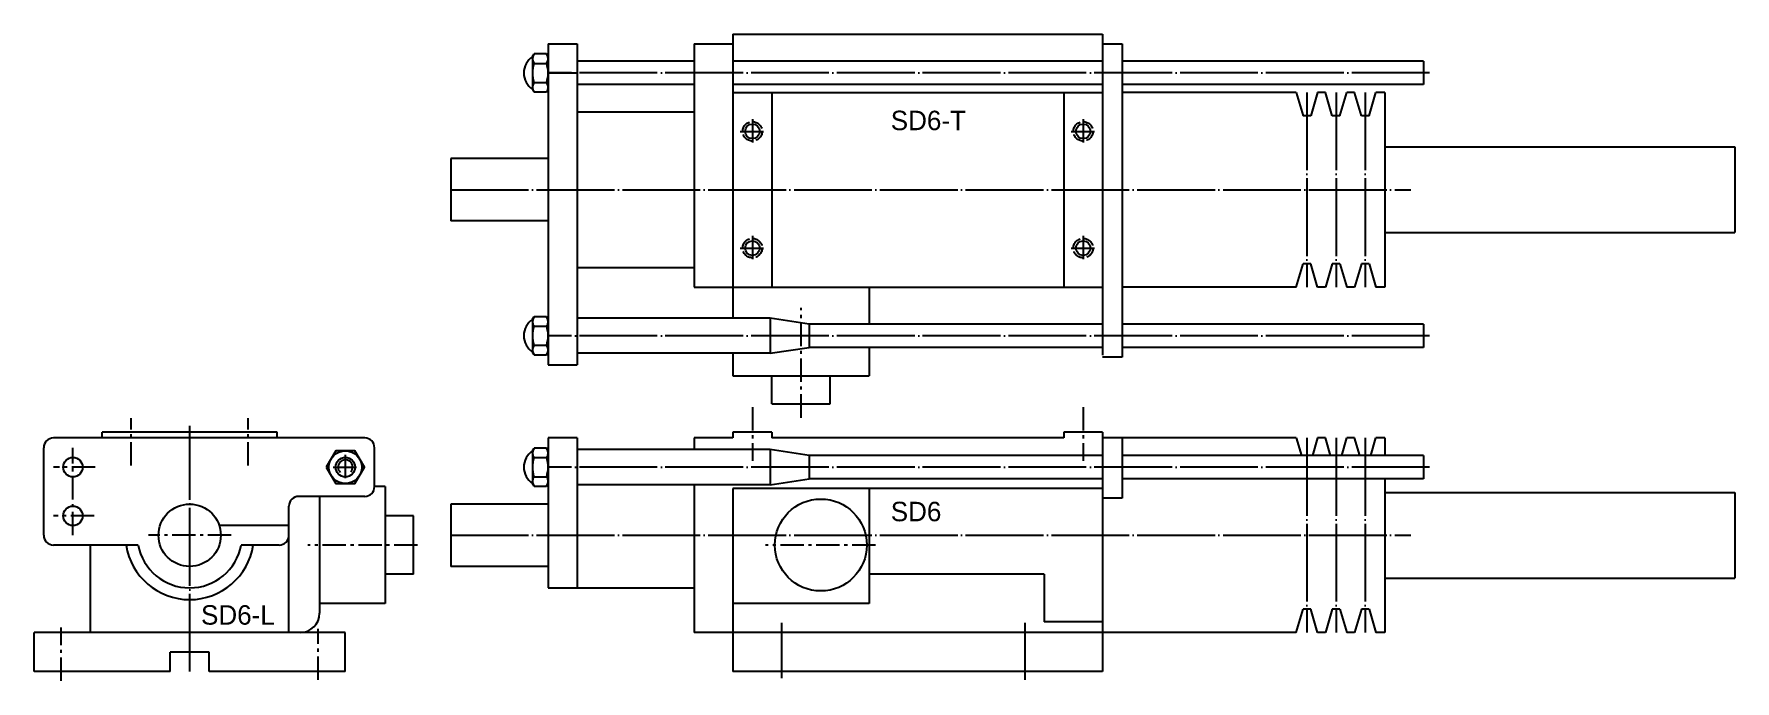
# Model space of a CAD drawing. Extents: x 782 to 1656, y 327 to 659.
import ezdxf

# ---------------------------------------------------------------- set-up
doc = ezdxf.new("R2010")
doc.units = 0
doc.header["$LTSCALE"] = 2
doc.header["$MEASUREMENT"] = 0
for name, pattern in [('CENTER', [22, 20, -1, 0, -1]), ('DASHED', [4, 3, -1]), ('SCENTER', [9.2, 6, -1.2, 0.8, -1.2])]:
    doc.linetypes.add(name, pattern=pattern)
for name, color, linetype in [('CEN', 8, 'CENTER'), ('CON', 2, 'CONTINUOUS'), ('DAS', 253, 'DASHED'), ('SCEN', 8, 'SCENTER'), ('UTI', 7, 'CONTINUOUS')]:
    doc.layers.add(name, color=color, linetype=linetype)

# ---------------------------------------------------------------- blocks, each defined once
blk = doc.blocks.new('M10T')
at = {"layer": 'CON'}
blk.add_lwpolyline([(-9.78, 0), (-4.89, -8.47), (4.89, -8.47), (9.78, 0), (4.89, 8.47), (-4.89, 8.47)], close=True, dxfattribs=at)
for radius in [8.45, 5]:
    blk.add_circle((0, 0), radius, dxfattribs=at)
at = {"layer": 'SCEN'}
for p, q in [((-6.25, 0), (6.37, 0)), ((0, 6.27), (0, -6.74))]:
    blk.add_line(p, q, dxfattribs=at)
at = {"layer": 'UTI'}
blk.add_arc((0, 0), 3.75, 320.63013, 226.26687, dxfattribs=at)
blk = doc.blocks.new('DI00039A')
at = {"layer": 'CON'}
blk.add_circle((0, 0), 3.75, dxfattribs=at)
at = {"layer": 'DAS'}
blk.add_circle((0, 0), 5, dxfattribs=at)
at = {"layer": 'SCEN'}
for p, q in [((-6.25, 0), (6.37, 0)), ((0, 6.27), (0, -6.74))]:
    blk.add_line(p, q, dxfattribs=at)

msp = doc.modelspace()

# ---------------------------------------------------------------- linework, layer by layer
at = {"layer": 'CEN'}
for p, q in [((1498.81, 639.09), (1045.81, 639.09)), ((1435.81, 629.09), (1435.81, 529.09)), ((1450.81, 629.09), (1450.81, 529.09)), ((1465.81, 629.09), (1465.81, 529.09)), ((995.81, 579.09), (1489.21, 579.09)), ((1498.81, 504.09), (1045.81, 504.09)), ((861.6, 331.55), (861.6, 457.74)), ((1435.81, 451.55), (1435.81, 351.55)), ((1450.81, 451.55), (1450.81, 351.55)), ((1465.81, 451.55), (1465.81, 351.55)), ((1498.81, 436.55), (1045.81, 436.55)), ((995.81, 401.55), (1489.21, 401.55))]:
    msp.add_line(p, q, dxfattribs=at)
at = {"layer": 'CON'}
for p, q in [((1140.81, 659.09), (1330.81, 659.09)), ((1140.81, 659.09), (1140.81, 529.09)), ((1330.81, 659.09), (1330.81, 494.09)), ((1037.81, 647.52), (1038.6, 648.89)), ((1037.81, 647.52), (1037.81, 630.62)), ((1045.03, 648.87), (1038.59, 648.87)), ((1045.81, 647.52), (1045.03, 648.87)), ((1045.81, 654.09), (1060.81, 654.09)), ((1045.81, 654.09), (1045.81, 489.09)), ((1045.81, 647.52), (1045.81, 630.62)), ((1060.81, 654.09), (1060.81, 489.09)), ((1120.81, 654.09), (1140.81, 654.09)), ((1120.81, 654.09), (1120.81, 529.09)), ((1330.81, 654.09), (1340.81, 654.09)), ((1340.81, 654.09), (1340.81, 493.09)), ((1038.53, 643.98), (1045.09, 643.98)), ((1038.53, 643.98), (1045.09, 643.98)), ((1045.81, 639.09), (1060.81, 639.09)), ((1120.81, 645.09), (1060.81, 645.09)), ((1330.81, 645.09), (1140.81, 645.09)), ((1495.81, 645.09), (1340.81, 645.09)), ((1495.81, 645.09), (1495.81, 633.09)), ((1038.57, 629.31), (1037.81, 630.62)), ((1038.53, 634.2), (1045.09, 634.2)), ((1045.05, 629.31), (1045.81, 630.62)), ((1120.81, 633.09), (1060.81, 633.09)), ((1330.81, 633.09), (1140.81, 633.09)), ((1495.81, 633.09), (1340.81, 633.09)), ((1038.59, 629.31), (1045.05, 629.31)), ((1140.81, 629.09), (1330.81, 629.09)), ((1160.81, 629.09), (1160.81, 529.09)), ((1310.81, 629.09), (1310.81, 529.09)), ((1430.31, 629.09), (1340.81, 629.09)), ((1430.31, 629.09), (1433.81, 617.09)), ((1441.31, 629.09), (1437.81, 617.09)), ((1445.31, 629.09), (1441.31, 629.09)), ((1445.31, 629.09), (1441.31, 629.09)), ((1448.81, 617.09), (1445.31, 629.09)), ((1452.81, 617.09), (1456.31, 629.09)), ((1460.31, 629.09), (1456.31, 629.09)), ((1460.31, 629.09), (1456.31, 629.09)), ((1463.81, 617.09), (1460.31, 629.09)), ((1467.81, 617.09), (1471.31, 629.09)), ((1475.81, 629.09), (1471.31, 629.09)), ((1475.81, 629.09), (1475.81, 529.09)), ((1060.81, 619.09), (1120.81, 619.09)), ((1437.81, 617.09), (1433.81, 617.09)), ((1452.81, 617.09), (1448.81, 617.09)), ((1467.81, 617.09), (1463.81, 617.09)), ((995.81, 595.09), (995.81, 563.09)), ((1045.81, 595.09), (995.81, 595.09)), ((1475.81, 601.09), (1655.81, 601.09)), ((1655.81, 601.09), (1655.81, 557.09)), ((1045.81, 563.09), (995.81, 563.09)), ((1475.81, 557.09), (1655.81, 557.09)), ((1060.81, 539.09), (1120.81, 539.09)), ((1430.31, 529.09), (1433.81, 541.09)), ((1437.81, 541.09), (1433.81, 541.09)), ((1441.31, 529.09), (1437.81, 541.09)), ((1448.81, 541.09), (1445.31, 529.09)), ((1452.81, 541.09), (1448.81, 541.09)), ((1452.81, 541.09), (1456.31, 529.09)), ((1463.81, 541.09), (1460.31, 529.09)), ((1467.81, 541.09), (1463.81, 541.09)), ((1467.81, 541.09), (1471.31, 529.09)), ((1120.81, 529.09), (1330.81, 529.09)), ((1140.81, 529.09), (1140.81, 513.09)), ((1210.81, 529.09), (1210.81, 510.09)), ((1430.31, 529.09), (1340.81, 529.09)), ((1445.31, 529.09), (1441.31, 529.09)), ((1445.31, 529.09), (1441.31, 529.09)), ((1460.31, 529.09), (1456.31, 529.09)), ((1460.31, 529.09), (1456.31, 529.09)), ((1475.81, 529.09), (1471.31, 529.09)), ((1037.81, 512.52), (1038.6, 513.89)), ((1037.81, 512.52), (1037.81, 495.62)), ((1038.53, 508.98), (1045.09, 508.98)), ((1038.53, 508.98), (1045.09, 508.98)), ((1045.03, 513.87), (1038.59, 513.87)), ((1045.81, 512.52), (1045.03, 513.87)), ((1045.81, 512.52), (1045.81, 495.62)), ((1159.96, 513.09), (1060.81, 513.09)), ((1180, 510.09), (1159.96, 513.09)), ((1159.96, 513.09), (1159.96, 495.09)), ((1180, 510.09), (1180, 498.09)), ((1330.81, 510.09), (1180, 510.09)), ((1495.81, 510.09), (1340.81, 510.09)), ((1495.81, 510.09), (1495.81, 498.09)), ((1038.53, 499.2), (1045.09, 499.2)), ((1038.57, 494.31), (1037.81, 495.62)), ((1038.59, 494.31), (1045.05, 494.31)), ((1045.05, 494.31), (1045.81, 495.62)), ((1159.96, 495.09), (1060.81, 495.09)), ((1140.81, 495.09), (1140.81, 483.55)), ((1159.96, 495.09), (1180, 498.09)), ((1330.81, 498.09), (1180, 498.09)), ((1210.81, 498.09), (1210.81, 483.55)), ((1340.81, 493.09), (1330.81, 493.09)), ((1495.81, 498.09), (1340.81, 498.09)), ((1045.81, 489.09), (1060.81, 489.09)), ((1140.81, 483.55), (1210.81, 483.55)), ((1160.81, 469.09), (1160.81, 483.55)), ((1190.81, 469.09), (1190.81, 483.55)), ((1160.81, 469.09), (1190.81, 469.09)), ((786.6, 401.55), (786.6, 446.55)), ((951.6, 451.55), (791.6, 451.55)), ((816.6, 451.55), (816.6, 454.55)), ((906.6, 454.55), (816.6, 454.55)), ((906.6, 451.55), (906.6, 454.55)), ((956.6, 426.55), (956.6, 446.55)), ((1037.81, 444.99), (1038.6, 446.35)), ((1045.03, 446.33), (1038.59, 446.33)), ((1045.81, 444.99), (1045.03, 446.33)), ((1060.81, 451.55), (1045.81, 451.55)), ((1045.81, 451.55), (1045.81, 374.55)), ((1060.81, 451.55), (1060.81, 374.55)), ((1140.81, 451.55), (1120.81, 451.55)), ((1120.81, 451.55), (1120.81, 445.55)), ((1160.81, 454.55), (1140.81, 454.55)), ((1140.81, 454.55), (1140.81, 451.55)), ((1160.81, 454.55), (1160.81, 451.55)), ((1310.81, 451.55), (1160.81, 451.55)), ((1310.81, 454.55), (1310.81, 451.55)), ((1330.81, 454.55), (1310.81, 454.55)), ((1330.81, 454.55), (1330.81, 451.55)), ((1430.31, 451.55), (1330.81, 451.55)), ((1330.81, 451.55), (1330.81, 331.55)), ((1340.81, 451.55), (1340.81, 420.55)), ((1430.31, 451.55), (1432.94, 442.55)), ((1441.31, 451.55), (1438.69, 442.55)), ((1445.31, 451.55), (1441.31, 451.55)), ((1447.94, 442.55), (1445.31, 451.55)), ((1453.69, 442.55), (1456.31, 451.55)), ((1460.31, 451.55), (1456.31, 451.55)), ((1462.94, 442.55), (1460.31, 451.55)), ((1468.69, 442.55), (1471.31, 451.55)), ((1475.81, 451.55), (1471.31, 451.55)), ((1475.81, 451.55), (1475.81, 442.55)), ((1037.81, 444.99), (1037.81, 428.09)), ((1038.53, 441.44), (1045.09, 441.44)), ((1038.53, 441.44), (1045.09, 441.44)), ((1045.81, 444.99), (1045.81, 428.09)), ((1159.96, 445.55), (1060.81, 445.55)), ((1159.96, 445.55), (1159.96, 427.55)), ((1180, 442.55), (1159.96, 445.55)), ((1330.81, 442.55), (1180, 442.55)), ((1180, 442.55), (1180, 430.55)), ((1495.81, 442.55), (1340.81, 442.55)), ((1495.81, 442.55), (1495.81, 430.55)), ((1038.53, 431.66), (1045.09, 431.66)), ((1159.96, 427.55), (1180, 430.55)), ((1330.81, 430.55), (1180, 430.55)), ((1495.81, 430.55), (1340.81, 430.55)), ((1475.81, 430.55), (1475.81, 351.55)), ((951.6, 421.55), (917.6, 421.55)), ((928.36, 421.55), (928.36, 361.55)), ((962.14, 426.55), (956.6, 426.55)), ((962.14, 426.55), (962.14, 366.55)), ((1038.57, 426.77), (1037.81, 428.09)), ((1038.59, 426.77), (1045.05, 426.77)), ((1045.05, 426.77), (1045.81, 428.09)), ((1159.96, 427.55), (1060.81, 427.55)), ((1120.81, 427.55), (1120.81, 351.55)), ((1210.81, 425.55), (1140.81, 425.55)), ((1330.81, 425.55), (1140.81, 425.55)), ((1140.81, 425.55), (1140.81, 331.55)), ((1210.81, 425.55), (1210.81, 366.55)), ((1340.81, 420.55), (1330.81, 420.55)), ((1475.81, 423.55), (1655.81, 423.55)), ((1655.81, 423.55), (1655.81, 379.55)), ((912.6, 351.55), (912.6, 416.55)), ((976.6, 411.55), (962.14, 411.55)), ((976.6, 381.55), (976.6, 411.55)), ((1045.81, 417.55), (995.81, 417.55)), ((995.81, 417.55), (995.81, 385.55)), ((912.6, 406.55), (876.8, 406.55)), ((835.07, 396.55), (791.6, 396.55)), ((810.6, 351.55), (810.6, 396.55)), ((907.6, 396.55), (888.13, 396.55)), ((1045.81, 385.55), (995.81, 385.55)), ((976.6, 381.55), (962.14, 381.55)), ((1300.81, 381.52), (1210.81, 381.52)), ((1300.81, 381.52), (1300.81, 357.09)), ((1475.81, 379.55), (1655.81, 379.55)), ((1045.81, 374.55), (1120.81, 374.55)), ((962.14, 366.55), (928.36, 366.55)), ((1210.81, 366.55), (1140.81, 366.55)), ((1430.31, 351.55), (1433.81, 363.55)), ((1437.81, 363.55), (1433.81, 363.55)), ((1441.31, 351.55), (1437.81, 363.55)), ((1448.81, 363.55), (1445.31, 351.55)), ((1452.81, 363.55), (1448.81, 363.55)), ((1452.81, 363.55), (1456.31, 351.55)), ((1463.81, 363.55), (1460.31, 351.55)), ((1467.81, 363.55), (1463.81, 363.55)), ((1467.81, 363.55), (1471.31, 351.55)), ((941.6, 351.55), (781.6, 351.55)), ((781.6, 331.55), (781.6, 351.55)), ((941.6, 331.55), (941.6, 351.55)), ((1430.31, 351.55), (1120.81, 351.55)), ((1165.81, 356.57), (1165.81, 328.09)), ((1290.81, 356.57), (1290.81, 327.3)), ((1330.81, 357.09), (1300.81, 357.09)), ((1445.31, 351.55), (1441.31, 351.55)), ((1445.31, 351.55), (1441.31, 351.55)), ((1460.31, 351.55), (1456.31, 351.55)), ((1460.31, 351.55), (1456.31, 351.55)), ((1475.81, 351.55), (1471.31, 351.55)), ((871.6, 341.55), (851.6, 341.55)), ((851.6, 331.55), (851.6, 341.55)), ((871.6, 331.55), (871.6, 341.55)), ((851.6, 331.55), (781.6, 331.55)), ((941.6, 331.55), (871.6, 331.55)), ((1330.81, 331.55), (1140.81, 331.55))]:
    msp.add_line(p, q, dxfattribs=at)
for centre, radius in [((801.6, 436.55), 5), ((1185.98, 396.55), 23.62), ((801.6, 411.55), 5), ((861.6, 401.55), 16)]:
    msp.add_circle(centre, radius, dxfattribs=at)
for centre, radius, start, end in [((1043.3, 639.09), 9.98, 123.38313, 236.61687), ((1042.05, 646.42), 4.23, 148.83076, 215.26439), ((1041.58, 646.42), 4.23, 324.73561, 31.16924), ((1054.75, 639.09), 16.94, 163.22135, 196.77865), ((1028.87, 639.09), 16.94, 343.22135, 16.77865), ((1042.05, 631.75), 4.23, 144.73561, 215.26439), ((1041.58, 631.75), 4.23, 324.73561, 35.26439), ((1043.3, 504.09), 9.98, 123.38313, 236.61687), ((1042.05, 511.42), 4.23, 148.83076, 215.26439), ((1054.75, 504.09), 16.94, 163.22135, 196.77865), ((1041.58, 511.42), 4.23, 324.73561, 31.16924), ((1028.87, 504.09), 16.94, 343.22135, 16.77865), ((1042.05, 496.75), 4.23, 144.73561, 215.26439), ((1041.58, 496.75), 4.23, 324.73561, 35.26439), ((791.6, 446.55), 5, 90, 180), ((951.6, 446.55), 5, 0, 90), ((1042.05, 443.89), 4.23, 148.83076, 215.26439), ((1041.58, 443.89), 4.23, 324.73561, 31.16924), ((1043.3, 436.55), 9.98, 123.38313, 236.61687), ((1054.75, 436.55), 16.94, 163.22135, 196.77865), ((1028.87, 436.55), 16.94, 343.22135, 16.77865), ((1042.05, 429.22), 4.23, 144.73561, 215.26439), ((1041.58, 429.22), 4.23, 324.73561, 35.26439), ((917.6, 416.55), 5, 90, 180), ((951.6, 426.55), 5, 270, 0), ((791.6, 401.55), 5, 180, 270), ((861.6, 401.55), 33.06, 188.69773, 351.30227), ((861.6, 401.55), 27, 190.67195, 349.32805), ((907.6, 401.55), 5, 270, 0), ((918.36, 361.55), 10, 270, 360)]:
    msp.add_arc(centre, radius, start, end, dxfattribs=at)
at = {"layer": 'SCEN'}
for p, q in [((1175.81, 461.97), (1175.81, 518.38)), ((1150.81, 467.36), (1150.81, 439.84)), ((1320.81, 467.36), (1320.81, 439.84)), ((831.6, 437.43), (831.6, 461.67)), ((891.6, 437.43), (891.6, 461.67)), ((801.6, 401.55), (801.6, 446.55)), ((813.06, 436.55), (791.6, 436.55)), ((812.47, 411.55), (791.6, 411.55)), ((883, 401.55), (840.41, 401.55)), ((978.72, 396.55), (922.31, 396.55)), ((1214.04, 396.55), (1157.63, 396.55)), ((795.6, 326.7), (795.6, 354.22)), ((927.6, 327.35), (927.6, 353.56))]:
    msp.add_line(p, q, dxfattribs=at)

# ---------------------------------------------------------------- block references
at = {"layer": 'UTI'}
for name, p in [('DI00039A', (1150.81, 609.09)), ('DI00039A', (1320.81, 609.09)), ('DI00039A', (1150.81, 549.09)), ('DI00039A', (1320.81, 549.09)), ('M10T', (941.6, 436.55))]:
    msp.add_blockref(name, p, dxfattribs=at)

# ---------------------------------------------------------------- texts
for s, p in [('SD6-T', (1221.92, 609.69)), ('SD6', (1221.92, 408.76)), ('SD6-L', (867.44, 355.63))]:
    msp.add_text(s, height=10, dxfattribs=at).set_placement(p)

doc.saveas('drawing.dxf')
